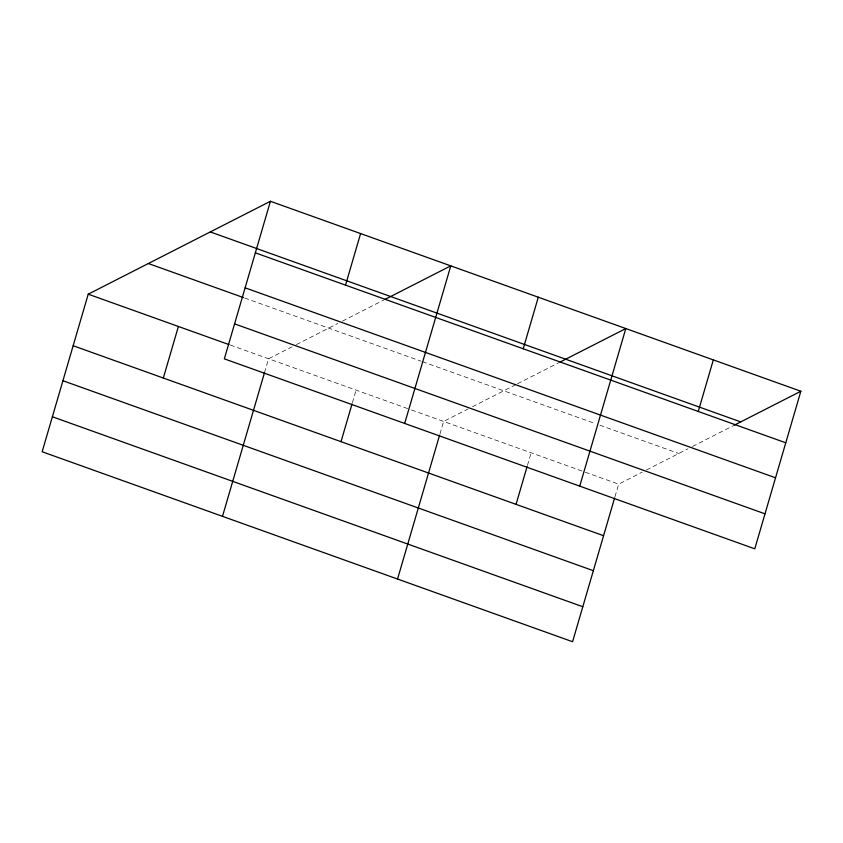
<?xml version="1.0" encoding="UTF-8"?>
<svg xmlns="http://www.w3.org/2000/svg" width="843" height="843" viewBox="0 0 843 843"><rect width="100%" height="100%" fill="white"/><g stroke="black" fill="none" stroke-linecap="round" stroke-linejoin="round"><path stroke-width="0.63" stroke-dasharray="4.21 3.16" d="M264.533 372.595L268.569 358.77L291.952 346.842M352.416 402.691L356.094 390.109M439.941 434.029L443.608 421.458L468.107 408.96M527.455 465.378L531.132 452.796M614.979 496.717L618.657 484.145L642.039 472.217M296.409 344.576L337.874 323.427M342.469 321.088L383.765 300.034M472.565 406.695L516.359 384.366M517.507 383.776L558.804 362.722M646.486 469.951L687.951 448.803M692.546 446.463L732.693 426M244.702 298.032L421.152 361.215M422.385 361.658L594.958 423.471M599.889 425.23L678.773 453.492M230.276 345.05L410.33 409.54M411.563 409.972L584.136 471.785M585.369 472.228L618.657 484.145"/><path stroke-width="1.26" d="M270.424 201.277L224.343 358.855L754.77 548.825L800.85 391.247L270.424 201.277L88.23 294.175L42.15 451.753L572.576 641.723L614.61 497.981M163.321 378.033L178.4 326.473M222.489 516.348L264.533 372.595M345.525 285.134L360.593 233.574M341.015 441.669L352.047 403.945M404.693 423.449L450.773 265.861L384.914 299.444M397.538 579.036L439.572 435.283M523.218 348.77L538.287 297.21M516.053 504.356L527.086 466.632M579.731 486.137L625.812 328.559L559.952 362.132M698.257 411.458L713.326 359.898M733.842 425.409L800.85 391.247M210.297 231.93L740.723 421.9M255.355 252.837L785.771 442.796M245.123 287.821L775.539 477.791M148.357 263.522L243.469 297.59M234.575 323.87L765.001 513.84M88.23 294.175L229.043 344.608M73.151 345.735L603.577 535.705M62.919 380.72L593.346 570.69M52.382 416.769L582.808 606.739"/></g></svg>
